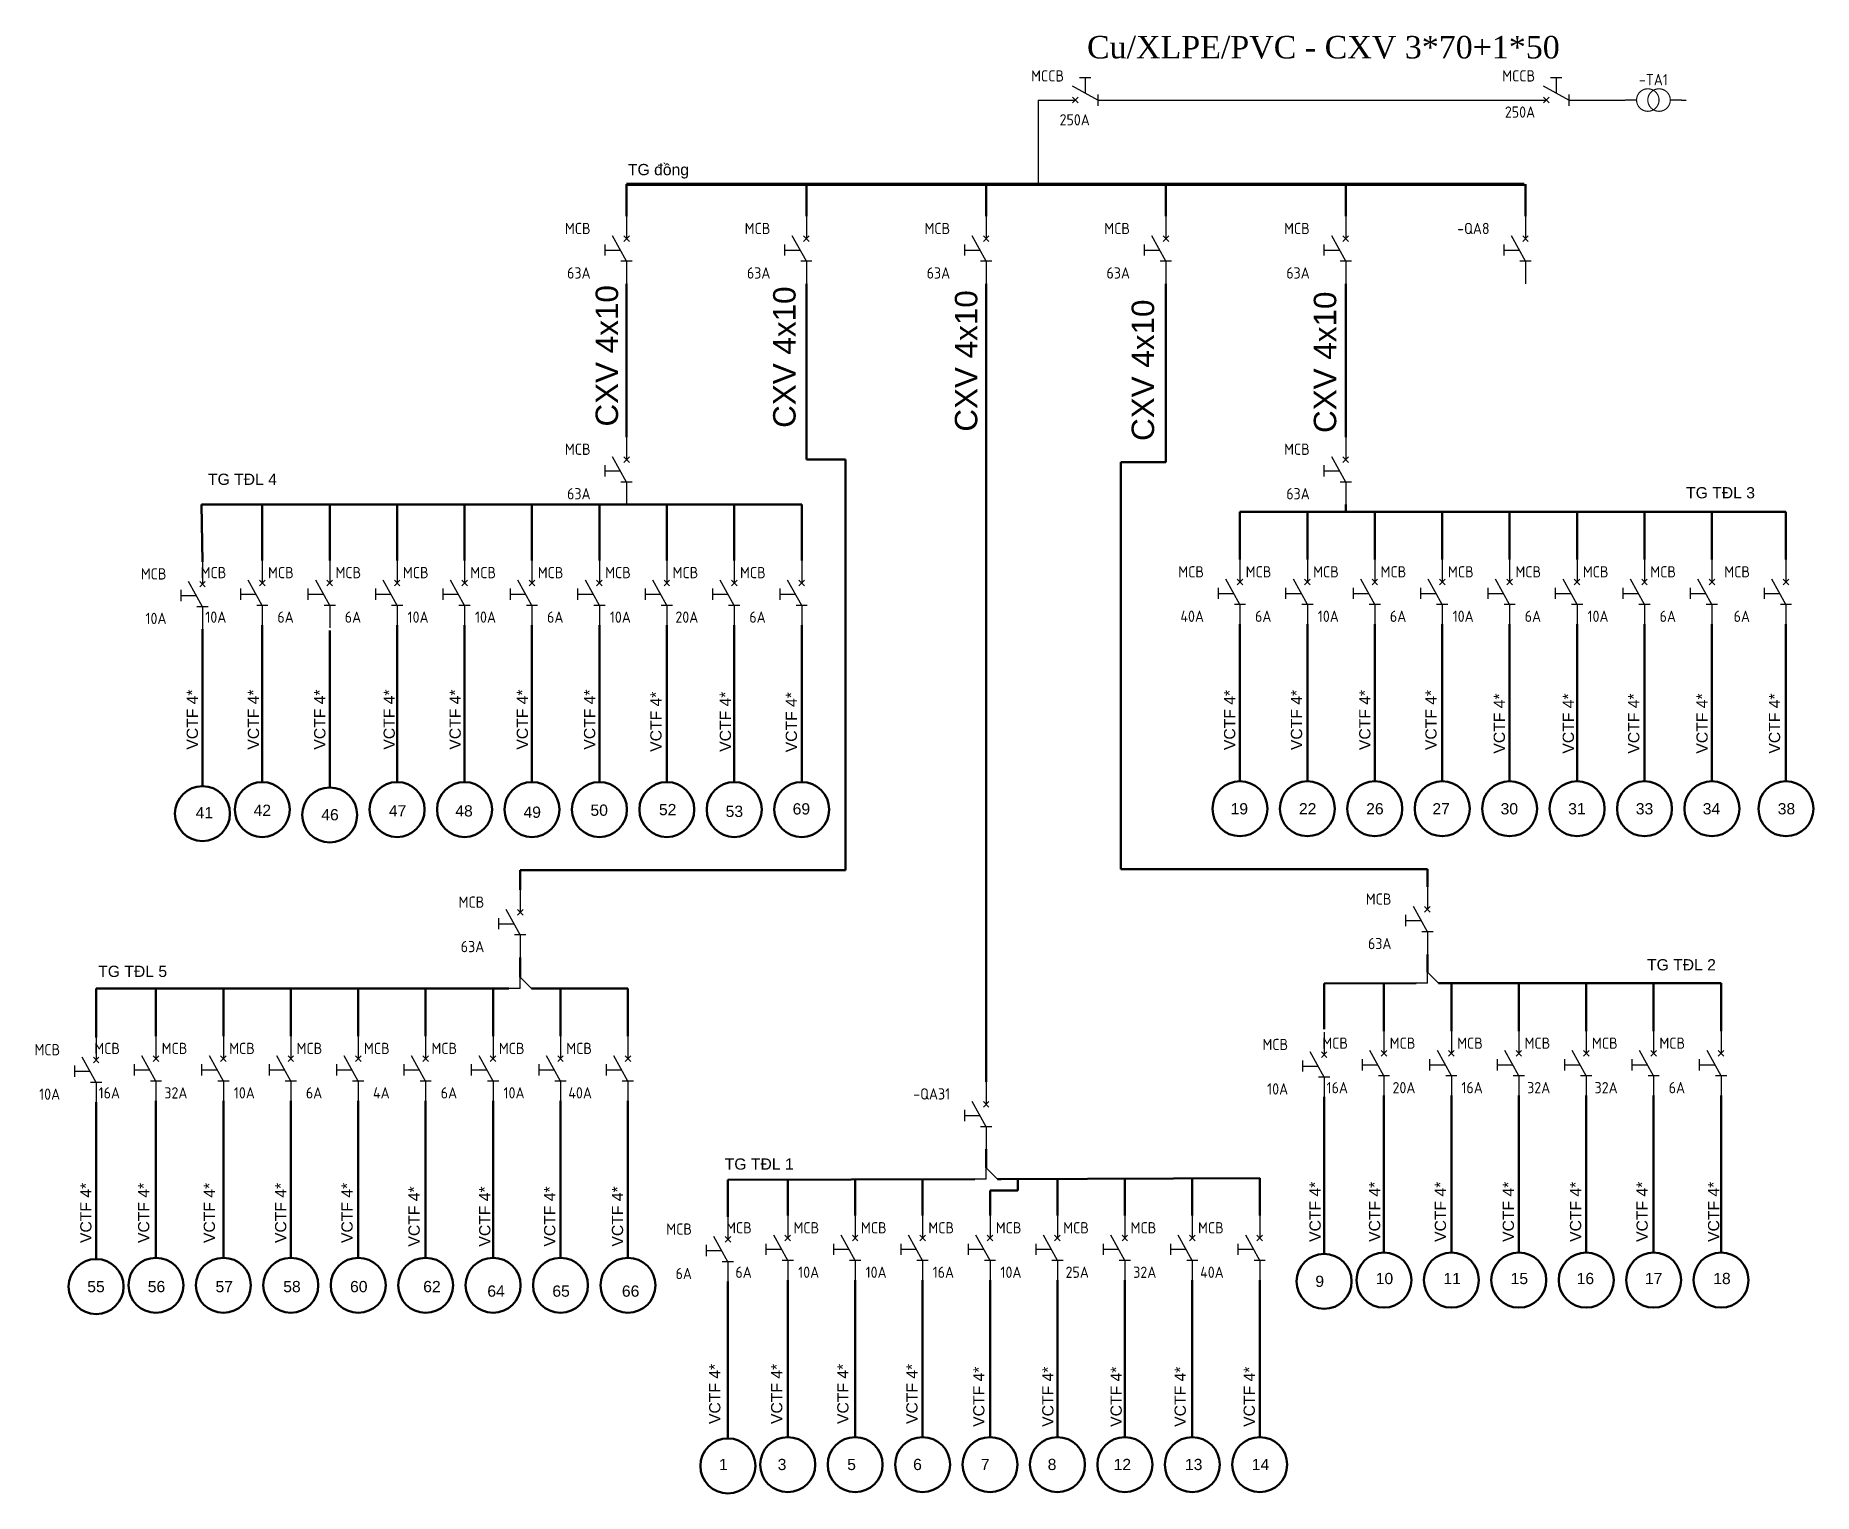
# Model space of a CAD drawing. Header units: millimetres. Extents: x 2278 to 3069, y 1339 to 1987.
import ezdxf
from ezdxf.enums import TextEntityAlignment as Align

# ---------------------------------------------------------------- set-up
doc = ezdxf.new("R2010")
doc.units = ezdxf.units.MM
for name, color, linetype in [('DESCCHILD', 20, 'Continuous'), ('MISC', 7, 'Continuous'), ('SYMS', 7, 'Continuous'), ('TAGS', 150, 'Continuous'), ('YEL_14_THHN', 2, 'Continuous')]:
    doc.layers.add(name, color=color, linetype=linetype)
doc.styles.get("Standard").update_dxf_attribs({"font": 'arial.ttf'})
doc.styles.add('WD_IEC', font='ISOCP2.shx', dxfattribs={"width": 0.9, "height": 4})

# ---------------------------------------------------------------- blocks, each defined once
blk = doc.blocks.new('HXF1T1_1-')
at = {"const_width": 0.25}
blk.add_lwpolyline([(-2.5, 0), (-5, 0)], dxfattribs=at)
blk.add_lwpolyline([(-2.5, 0, 1), (2.5, 0, 1)], format="xyb", close=True, dxfattribs=at)
blk.add_lwpolyline([(5, 0, -1), (0, 0, -1), (5, 0), (7.5, 0)], format="xyb", dxfattribs=at)
at = {"style": 'WD_IEC'}
for tag, p, height, flags in [('MFG', (7.32, 10.52), 1.5, 9), ('CAT', (7.32, 8.02), 1.5, 9), ('ASSYCODE', (7.43, 6.57), 1, 1), ('FAMILY', (7.43, 5.07), 1, 1), ('CATDESC', (7.43, 3.57), 1, 1), ('X4TERM01', (-5, 0), 0.32, 1), ('TERM02', (5.93, 0.5), 2, 8), ('WDTYPE', (7.44, 2.46), 1, 1), ('X1TERM02', (7.5, 0), 0.32, 1)]:
    blk.add_attdef(tag, p, '', height=height, dxfattribs=dict(at, flags=flags))
for tag, p in [('INST', (1.25, 9.17)), ('LOC', (1.25, 6.2)), ('TAG1', (1.25, 3.28)), ('DESC1', (1.25, -9.12)), ('DESC2', (1.25, -12.62)), ('DESC3', (1.25, -16.12))]:
    blk.add_attdef(tag, text='', height=2.5, dxfattribs=at).set_placement(p, align=Align.CENTER)
at = {"style": 'WD_IEC', "flags": 8}
blk.add_attdef('TERM01', text='', height=2, dxfattribs=at).set_placement((-4.22, 0.5), align=Align.RIGHT)
at = {"style": 'WD_IEC'}
blk.add_attdef('RATING1', text='', height=2.5, dxfattribs=at).set_placement((-0.55, -6.09), align=Align.RIGHT)
at = {"lineweight": 15, "style": 'WD_IEC'}
blk.add_attdef('RATING2', (1.95, -6.09), '', height=2.5, dxfattribs=at)
blk = doc.blocks.new('HCB11Q53')
for p, q in [((-1.56, 5), (0.94, 5)), ((-0.31, 5), (-0.31, 1.56)), ((-7.5, 0), (-2.5, 0)), ((2.5, 0), (-3.13, 3.12)), ((-1.88, 0.62), (-3.13, -0.62)), ((-1.88, -0.62), (-3.13, 0.62)), ((2.5, 1.25), (2.5, -1.25)), ((2.5, 0), (7.5, 0))]:
    blk.add_line(p, q)
at = {"style": 'WD_IEC'}
for tag, p in [('INST', (-5, 11.17)), ('LOC', (-5, 7.74)), ('TAG1', (-5, 4.12)), ('RATING1', (-5, -3.92)), ('DESC1', (-5, -11.42)), ('DESC2', (-5, -15.12)), ('DESC3', (-5, -18.83))]:
    blk.add_attdef(tag, text='', height=2.5, dxfattribs=at).set_placement(p, align=Align.RIGHT)
for tag, p, height, flags in [('MFG', (4.92, 12.12), 1.5, 9), ('CAT', (4.92, 9.62), 1.5, 9), ('X2LINK', (-0.31, 5.82), 0.32, 1), ('X4TERM01', (-7.5, 0), 0.32, 1), ('TERM01', (-7.5, 1), 2, 8), ('X8LINK', (-0.32, 0.01), 0.32, 1), ('X1TERM02', (7.5, 0), 0.32, 1), ('ASSYCODE', (3.76, -2.75), 1, 1), ('FAMILY', (3.76, -4.25), 1, 1), ('CATDESC', (3.76, -5.75), 1, 1)]:
    blk.add_attdef(tag, p, '', height=height, dxfattribs=dict(at, flags=flags))
at = {"style": 'WD_IEC', "flags": 8}
blk.add_attdef('TERM02', text='', height=2, dxfattribs=at).set_placement((7.5, 1), align=Align.RIGHT)
at = {"lineweight": 15, "style": 'WD_IEC'}
blk.add_attdef('XREF', text='', height=2.5, dxfattribs=at).set_placement((-5, -7.67), align=Align.RIGHT)
blk = doc.blocks.new('VCB11Q53')
for p, q in [((0, 7.5), (0, 2.5)), ((-4.84, 1.25), (-4.84, -1.25)), ((0, -2.5), (-3.12, 3.13)), ((0.62, 1.88), (-0.62, 3.13)), ((-0.62, 1.88), (0.62, 3.13)), ((-4.84, 0), (-1.4, 0)), ((1.25, -2.5), (-1.25, -2.5)), ((0, -2.5), (0, -7.5))]:
    blk.add_line(p, q)
at = {"style": 'WD_IEC'}
for tag, p in [('INST', (-8, 9.54)), ('LOC', (-8, 6.54)), ('TAG1', (-8, 3.54)), ('RATING1', (-8, -6.35)), ('DESC1', (-8, -12.35)), ('DESC2', (-8, -15.35)), ('DESC3', (-8, -18.35))]:
    blk.add_attdef(tag, text='', height=2.5, dxfattribs=at).set_placement(p, align=Align.RIGHT)
at = {"style": 'WD_IEC', "flags": 1}
for tag, p, height in [('MFG', (2.75, 6.5), 1.5), ('X2TERM01', (0, 7.5), 0.32), ('CAT', (2.75, 4), 1.5), ('X4LINK', (-5, 0), 0.32), ('X1LINK', (0, 0), 0.32), ('X8TERM02', (0, -7.5), 0.32), ('ASSYCODE', (1, -9), 1), ('FAMILY', (1, -10.5), 1), ('CATDESC', (1, -12), 1), ('CONTACT', (1, -13.5), 1), ('COMMON', (2.25, -14.75), 1)]:
    blk.add_attdef(tag, p, '', height=height, dxfattribs=at)
at = {"style": 'WD_IEC'}
blk.add_attdef('TERM01', text='', height=2, rotation=90, dxfattribs=at).set_placement((-1, 7.5), align=Align.RIGHT)
blk.add_attdef('TERM02', (-1, -7.5), '', height=2, rotation=90, dxfattribs=at)
at = {"lineweight": 15, "style": 'WD_IEC'}
blk.add_attdef('XREF', text='', height=2.5, dxfattribs=at).set_placement((-8, -9.35), align=Align.RIGHT)
blk = doc.blocks.new('VT0_124')
for p, q in [((0, 0), (-2.5, 0)), ((0, 0), (0, 2.5)), ((0, 2.5), (2.5, 0))]:
    blk.add_line(p, q)
at = {"style": 'WD_IEC', "flags": 1}
for tag, p in [('X4TERM01', (-2.5, 0)), ('X2TERM01', (0, 2.5)), ('WDWSEQ', (1.6, 1.48)), ('X1TERM01', (2.5, 0))]:
    blk.add_attdef(tag, p, '', height=0.4, dxfattribs=at)

msp = doc.modelspace()

# ---------------------------------------------------------------- linework, layer by layer
at = {"lineweight": 50}
for p, q in [((2540.82, 1921.13), (2540.82, 1906.85)), ((2620.82, 1906.85), (2620.82, 1921.13)), ((2700.82, 1906.85), (2700.82, 1921.13)), ((2780.82, 1906.85), (2780.82, 1921.13)), ((2860.82, 1906.85), (2860.82, 1921.13)), ((2940.82, 1906.85), (2940.82, 1921.13)), ((2540.82, 1778.66), (2351.66, 1778.66)), ((2351.66, 1778.66), (2352.12, 1753.22)), ((2378.74, 1753.79), (2378.74, 1778.66)), ((2408.74, 1753.79), (2408.74, 1778.66)), ((2438.74, 1753.79), (2438.74, 1778.66)), ((2468.74, 1753.79), (2468.74, 1778.66)), ((2498.74, 1753.79), (2498.74, 1778.66)), ((2528.74, 1753.79), (2528.74, 1778.66)), ((2540.82, 1778.66), (2618.74, 1778.66)), ((2558.74, 1753.79), (2558.74, 1778.66)), ((2588.74, 1753.79), (2588.74, 1778.66)), ((2618.74, 1778.66), (2618.74, 1753.79)), ((2860.82, 1775.36), (2813.75, 1775.36)), ((2813.75, 1775.36), (2813.75, 1754.15)), ((2843.75, 1754.15), (2843.75, 1775.36)), ((2860.82, 1775.36), (3056.69, 1775.36)), ((2873.75, 1754.15), (2873.75, 1775.36)), ((2903.75, 1754.15), (2903.75, 1775.36)), ((2933.75, 1754.15), (2933.75, 1775.36)), ((2963.75, 1754.15), (2963.75, 1775.36)), ((2993.75, 1754.15), (2993.75, 1775.36)), ((3023.75, 1754.15), (3023.75, 1775.36)), ((3056.69, 1775.36), (3056.69, 1754.14)), ((2378.74, 1725.05), (2378.74, 1655.24)), ((2438.74, 1725.05), (2438.74, 1655.24)), ((2468.74, 1725.05), (2468.74, 1655.24)), ((2498.74, 1725.05), (2498.74, 1655.24)), ((2528.74, 1725.05), (2528.74, 1655.24)), ((2558.74, 1725.05), (2558.74, 1655.24)), ((2588.74, 1725.05), (2588.74, 1655.24)), ((2618.74, 1725.05), (2618.74, 1655.24)), ((2813.75, 1725.41), (2813.75, 1655.6)), ((2843.75, 1725.41), (2843.75, 1655.6)), ((2873.75, 1725.41), (2873.75, 1655.6)), ((2903.75, 1725.41), (2903.75, 1655.6)), ((2933.75, 1725.41), (2933.75, 1655.6)), ((2963.75, 1725.41), (2963.75, 1655.6)), ((2993.75, 1725.41), (2993.75, 1655.6)), ((3023.75, 1725.41), (3023.75, 1655.6)), ((3056.69, 1725.41), (3056.69, 1655.6)), ((2352.12, 1723.22), (2352.12, 1653.41)), ((2352.12, 1723.22), (2352.12, 1653.41)), ((2408.74, 1722.62), (2408.74, 1652.81)), ((2488.51, 1563.38), (2304.81, 1563.38)), ((2304.81, 1563.38), (2304.81, 1541.6)), ((2331.43, 1542.17), (2331.43, 1563.38)), ((2361.43, 1542.17), (2361.43, 1563.38)), ((2391.43, 1542.17), (2391.43, 1563.38)), ((2421.43, 1542.17), (2421.43, 1563.38)), ((2451.43, 1542.17), (2451.43, 1563.38)), ((2481.43, 1542.17), (2481.43, 1563.38)), ((2498.51, 1563.38), (2541.43, 1563.38)), ((2511.43, 1542.17), (2511.43, 1563.38)), ((2541.43, 1563.38), (2541.43, 1542.17)), ((2892.16, 1565.7), (2851.2, 1565.59)), ((2851.2, 1565.59), (2851.2, 1545.33)), ((2877.82, 1544.49), (2877.77, 1565.66)), ((2902.16, 1565.7), (3027.82, 1565.7)), ((2907.82, 1544.49), (2907.82, 1565.7)), ((2937.82, 1544.49), (2937.82, 1565.7)), ((2967.82, 1544.49), (2967.82, 1565.7)), ((2997.82, 1544.49), (2997.82, 1565.7)), ((3027.82, 1565.7), (3027.82, 1544.49)), ((2304.81, 1512.87), (2304.81, 1443.06)), ((2331.43, 1513.44), (2331.43, 1443.63)), ((2361.43, 1513.44), (2361.43, 1443.63)), ((2391.43, 1513.44), (2391.43, 1443.63)), ((2421.43, 1513.44), (2421.43, 1443.63)), ((2451.43, 1513.44), (2451.43, 1443.63)), ((2481.43, 1513.44), (2481.43, 1443.63)), ((2511.43, 1513.44), (2511.43, 1443.63)), ((2541.43, 1513.44), (2541.43, 1443.63)), ((2851.2, 1515.19), (2851.2, 1445.38)), ((2877.82, 1515.76), (2877.82, 1445.95)), ((2907.82, 1515.76), (2907.82, 1445.95)), ((2937.82, 1515.76), (2937.82, 1445.95)), ((2967.82, 1515.76), (2967.82, 1445.95)), ((2997.82, 1515.76), (2997.82, 1445.95)), ((3027.82, 1515.76), (3027.82, 1445.95)), ((2695.82, 1478.61), (2585.92, 1478.24)), ((2585.92, 1478.24), (2585.92, 1461.83)), ((2612.54, 1462.39), (2612.54, 1478.33)), ((2642.54, 1462.39), (2642.49, 1478.42)), ((2672.54, 1462.39), (2672.54, 1478.52)), ((2702.54, 1462.39), (2702.54, 1473.61)), ((2702.54, 1473.61), (2714.98, 1473.61)), ((2705.82, 1478.61), (2707.54, 1478.61)), ((2707.54, 1478.61), (2822.54, 1478.99)), ((2714.98, 1473.61), (2714.96, 1478.63)), ((2732.54, 1462.39), (2732.54, 1478.71)), ((2762.54, 1462.39), (2762.49, 1478.8)), ((2792.54, 1462.39), (2792.49, 1478.9)), ((2822.54, 1478.99), (2822.54, 1462.39)), ((2585.92, 1433.09), (2585.92, 1363.28)), ((2612.54, 1433.66), (2612.54, 1363.85)), ((2642.54, 1433.66), (2642.54, 1363.85)), ((2672.54, 1433.66), (2672.54, 1363.85)), ((2702.54, 1433.66), (2702.54, 1363.85)), ((2732.54, 1433.66), (2732.54, 1363.85)), ((2762.54, 1433.66), (2762.54, 1363.85)), ((2792.54, 1433.66), (2792.54, 1363.85)), ((2822.54, 1433.66), (2822.54, 1363.85))]:
    msp.add_line(p, q, dxfattribs=at)
for centre in [(2352.12, 1641.18), (2352.12, 1641.18), (2378.74, 1643.01), (2438.74, 1643.01), (2468.74, 1643.01), (2498.74, 1643.01), (2528.74, 1643.01), (2558.74, 1643.01), (2588.74, 1643.01), (2618.74, 1643.01), (2813.75, 1643.37), (2843.75, 1643.37), (2873.75, 1643.37), (2903.75, 1643.37), (2933.75, 1643.37), (2963.75, 1643.37), (2993.75, 1643.37), (3023.75, 1643.37), (3056.69, 1643.37), (2408.74, 1640.57), (2304.81, 1430.83), (2331.43, 1431.39), (2361.43, 1431.39), (2391.43, 1431.39), (2421.43, 1431.39), (2451.43, 1431.39), (2481.43, 1431.39), (2511.43, 1431.39), (2541.43, 1431.39), (2851.2, 1433.14), (2877.82, 1433.71), (2907.82, 1433.71), (2937.82, 1433.71), (2967.82, 1433.71), (2997.82, 1433.71), (3027.82, 1433.71), (2585.92, 1351.05), (2612.54, 1351.62), (2642.54, 1351.62), (2672.54, 1351.62), (2702.54, 1351.62), (2732.54, 1351.62), (2762.54, 1351.62), (2792.54, 1351.62), (2822.54, 1351.62)]:
    msp.add_circle(centre, 12.23, dxfattribs=at)
at = {"layer": 'DESCCHILD', "lineweight": 211}
msp.add_line((2540.82, 1921.13), (2940.19, 1921.13), dxfattribs=at)
at = {"layer": 'YEL_14_THHN'}
for p, q in [((2723.92, 1958.56), (2730.48, 1958.56)), ((2723.92, 1958.56), (2723.92, 1921.13)), ((2760.48, 1958.56), (2940.09, 1958.56)), ((2970.09, 1958.56), (2985.22, 1958.56)), ((3010.22, 1958.56), (3012.25, 1958.56))]:
    msp.add_line(p, q, dxfattribs=at)
at = {"layer": 'YEL_14_THHN', "lineweight": 50}
for p, q in [((2540.82, 1876.85), (2540.82, 1808.66)), ((2620.82, 1876.85), (2620.82, 1798.66)), ((2700.82, 1876.85), (2700.82, 1521.91)), ((2780.82, 1876.85), (2780.82, 1797.45)), ((2860.82, 1876.85), (2860.82, 1808.66)), ((2620.82, 1798.66), (2638.27, 1798.66)), ((2638.27, 1798.66), (2638.27, 1616.07)), ((2780.82, 1797.45), (2760.75, 1797.45)), ((2760.75, 1797.45), (2760.75, 1616.48)), ((2860.82, 1778.66), (2860.82, 1775.36)), ((2638.27, 1616.07), (2493.51, 1616.07)), ((2493.51, 1616.07), (2493.51, 1607.23)), ((2760.75, 1616.48), (2897.16, 1616.48)), ((2897.16, 1616.48), (2897.16, 1608.59)), ((2493.51, 1577.23), (2493.51, 1568.38)), ((2897.16, 1578.59), (2897.16, 1570.7)), ((2700.82, 1491.91), (2700.82, 1483.61)), ((2700.82, 1483.61), (2700.82, 1483.61))]:
    msp.add_line(p, q, dxfattribs=at)

# ---------------------------------------------------------------- block references
at = {"lineweight": 50, "xscale": 2, "yscale": 2, "zscale": 2}
for p in [(2493.51, 1563.38), (2897.16, 1565.7), (2700.82, 1478.61)]:
    msp.add_blockref('VT0_124', p, dxfattribs=at)
at = {"layer": 'SYMS'}
ref = msp.add_blockref('HCB11Q53', (2745.48, 1958.56), dxfattribs=dict(at, xscale=2, yscale=2, zscale=2))
ref.add_attrib('TAG1', 'MCCB', dxfattribs={"layer": 'TAGS', "height": 5, "style": 'WD_IEC'}).set_placement((2735.48, 1966.81), align=Align.RIGHT)
ref.add_attrib('RATING1', '250A', dxfattribs={"layer": 'MISC', "height": 5, "style": 'WD_IEC'}).set_placement((2746.96, 1947.28), align=Align.RIGHT)
ref = msp.add_blockref('HCB11Q53', (2955.09, 1958.56), dxfattribs=dict(at, xscale=2, yscale=2, zscale=2))
ref.add_attrib('TAG1', 'MCCB', dxfattribs={"layer": 'TAGS', "height": 5, "style": 'WD_IEC'}).set_placement((2945.09, 1966.81), align=Align.RIGHT)
ref.add_attrib('RATING1', '250A', dxfattribs={"layer": 'MISC', "height": 5, "style": 'WD_IEC'}).set_placement((2945.09, 1950.72), align=Align.RIGHT)
ref = msp.add_blockref('HXF1T1_1-', (2995.22, 1958.56), dxfattribs=dict(at, xscale=2, yscale=2, zscale=2))
ref.add_attrib('TAG1', '-TA1', dxfattribs={"layer": 'TAGS', "height": 5, "style": 'WD_IEC'}).set_placement((2997.72, 1965.13), align=Align.CENTER)
at = {"layer": 'SYMS', "lineweight": 50}
ref = msp.add_blockref('VCB11Q53', (2540.82, 1891.85), dxfattribs=dict(at, xscale=2, yscale=2, zscale=2))
ref.add_attrib('RATING1', '63A', dxfattribs={"layer": 'MISC', "height": 5, "style": 'WD_IEC'}).set_placement((2524.82, 1879.15), align=Align.RIGHT)
ref.add_attrib('TAG1', 'MCB', dxfattribs={"layer": 'TAGS', "height": 5, "style": 'WD_IEC'}).set_placement((2524.82, 1898.94), align=Align.RIGHT)
ref = msp.add_blockref('VCB11Q53', (2620.82, 1891.85), dxfattribs=dict(at, xscale=2, yscale=2, zscale=2))
ref.add_attrib('RATING1', '63A', dxfattribs={"layer": 'MISC', "height": 5, "style": 'WD_IEC'}).set_placement((2604.82, 1879.15), align=Align.RIGHT)
ref.add_attrib('TAG1', 'MCB', dxfattribs={"layer": 'TAGS', "height": 5, "style": 'WD_IEC'}).set_placement((2604.82, 1898.94), align=Align.RIGHT)
ref = msp.add_blockref('VCB11Q53', (2700.82, 1891.85), dxfattribs=dict(at, xscale=2, yscale=2, zscale=2))
ref.add_attrib('RATING1', '63A', dxfattribs={"layer": 'MISC', "height": 5, "style": 'WD_IEC'}).set_placement((2684.82, 1879.15), align=Align.RIGHT)
ref.add_attrib('TAG1', 'MCB', dxfattribs={"layer": 'TAGS', "height": 5, "style": 'WD_IEC'}).set_placement((2684.82, 1898.94), align=Align.RIGHT)
ref = msp.add_blockref('VCB11Q53', (2780.82, 1891.85), dxfattribs=dict(at, xscale=2, yscale=2, zscale=2))
ref.add_attrib('RATING1', '63A', dxfattribs={"layer": 'MISC', "height": 5, "style": 'WD_IEC'}).set_placement((2764.82, 1879.15), align=Align.RIGHT)
ref.add_attrib('TAG1', 'MCB', dxfattribs={"layer": 'TAGS', "height": 5, "style": 'WD_IEC'}).set_placement((2764.82, 1898.94), align=Align.RIGHT)
ref = msp.add_blockref('VCB11Q53', (2860.82, 1891.85), dxfattribs=dict(at, xscale=2, yscale=2, zscale=2))
ref.add_attrib('RATING1', '63A', dxfattribs={"layer": 'MISC', "height": 5, "style": 'WD_IEC'}).set_placement((2844.82, 1879.15), align=Align.RIGHT)
ref.add_attrib('TAG1', 'MCB', dxfattribs={"layer": 'TAGS', "height": 5, "style": 'WD_IEC'}).set_placement((2844.82, 1898.94), align=Align.RIGHT)
ref = msp.add_blockref('VCB11Q53', (2940.82, 1891.85), dxfattribs=dict(at, xscale=2, yscale=2, zscale=2))
ref.add_attrib('TAG1', '-QA8', dxfattribs={"layer": 'TAGS', "height": 5, "style": 'WD_IEC'}).set_placement((2924.82, 1898.94), align=Align.RIGHT)
ref = msp.add_blockref('VCB11Q53', (2540.82, 1793.66), dxfattribs=dict(at, xscale=2, yscale=2, zscale=2))
ref.add_attrib('RATING1', '63A', dxfattribs={"layer": 'MISC', "height": 5, "style": 'WD_IEC'}).set_placement((2524.82, 1780.96), align=Align.RIGHT)
ref.add_attrib('TAG1', 'MCB', dxfattribs={"layer": 'TAGS', "height": 5, "style": 'WD_IEC'}).set_placement((2524.82, 1800.75), align=Align.RIGHT)
ref = msp.add_blockref('VCB11Q53', (2860.82, 1793.66), dxfattribs=dict(at, xscale=2, yscale=2, zscale=2))
ref.add_attrib('RATING1', '63A', dxfattribs={"layer": 'MISC', "height": 5, "style": 'WD_IEC'}).set_placement((2844.82, 1780.96), align=Align.RIGHT)
ref.add_attrib('TAG1', 'MCB', dxfattribs={"layer": 'TAGS', "height": 5, "style": 'WD_IEC'}).set_placement((2844.82, 1800.75), align=Align.RIGHT)
ref = msp.add_blockref('VCB11Q53', (2352.12, 1738.22), dxfattribs=dict(at, xscale=2, yscale=2, zscale=2))
ref.add_attrib('RATING1', '10A', dxfattribs={"layer": 'MISC', "height": 5, "style": 'WD_IEC'}).set_placement((2336.12, 1725.52), align=Align.RIGHT)
ref.add_attrib('TAG1', 'MCB', dxfattribs={"layer": 'TAGS', "height": 5, "style": 'WD_IEC'}).set_placement((2336.12, 1745.31), align=Align.RIGHT)
ref = msp.add_blockref('VCB11Q53', (2378.74, 1738.79), dxfattribs=dict(at, xscale=2, yscale=2, zscale=2))
ref.add_attrib('RATING1', '10A', dxfattribs={"layer": 'MISC', "height": 5, "style": 'WD_IEC'}).set_placement((2362.74, 1726.09), align=Align.RIGHT)
ref.add_attrib('TAG1', 'MCB', dxfattribs={"layer": 'TAGS', "height": 5, "style": 'WD_IEC'}).set_placement((2362.74, 1745.87), align=Align.RIGHT)
ref = msp.add_blockref('VCB11Q53', (2408.74, 1738.79), dxfattribs=dict(at, xscale=2, yscale=2, zscale=2))
ref.add_attrib('RATING1', '6A', dxfattribs={"layer": 'MISC', "height": 5, "style": 'WD_IEC'}).set_placement((2392.74, 1726.09), align=Align.RIGHT)
ref.add_attrib('TAG1', 'MCB', dxfattribs={"layer": 'TAGS', "height": 5, "style": 'WD_IEC'}).set_placement((2392.74, 1745.87), align=Align.RIGHT)
ref = msp.add_blockref('VCB11Q53', (2438.74, 1738.79), dxfattribs=dict(at, xscale=2, yscale=2, zscale=2))
ref.add_attrib('RATING1', '6A', dxfattribs={"layer": 'MISC', "height": 5, "style": 'WD_IEC'}).set_placement((2422.74, 1726.09), align=Align.RIGHT)
ref.add_attrib('TAG1', 'MCB', dxfattribs={"layer": 'TAGS', "height": 5, "style": 'WD_IEC'}).set_placement((2422.74, 1745.87), align=Align.RIGHT)
ref = msp.add_blockref('VCB11Q53', (2468.74, 1738.79), dxfattribs=dict(at, xscale=2, yscale=2, zscale=2))
ref.add_attrib('RATING1', '10A', dxfattribs={"layer": 'MISC', "height": 5, "style": 'WD_IEC'}).set_placement((2452.74, 1726.09), align=Align.RIGHT)
ref.add_attrib('TAG1', 'MCB', dxfattribs={"layer": 'TAGS', "height": 5, "style": 'WD_IEC'}).set_placement((2452.74, 1745.87), align=Align.RIGHT)
ref = msp.add_blockref('VCB11Q53', (2498.74, 1738.79), dxfattribs=dict(at, xscale=2, yscale=2, zscale=2))
ref.add_attrib('RATING1', '10A', dxfattribs={"layer": 'MISC', "height": 5, "style": 'WD_IEC'}).set_placement((2482.74, 1726.09), align=Align.RIGHT)
ref.add_attrib('TAG1', 'MCB', dxfattribs={"layer": 'TAGS', "height": 5, "style": 'WD_IEC'}).set_placement((2482.74, 1745.87), align=Align.RIGHT)
ref = msp.add_blockref('VCB11Q53', (2528.74, 1738.79), dxfattribs=dict(at, xscale=2, yscale=2, zscale=2))
ref.add_attrib('RATING1', '6A', dxfattribs={"layer": 'MISC', "height": 5, "style": 'WD_IEC'}).set_placement((2512.74, 1726.09), align=Align.RIGHT)
ref.add_attrib('TAG1', 'MCB', dxfattribs={"layer": 'TAGS', "height": 5, "style": 'WD_IEC'}).set_placement((2512.74, 1745.87), align=Align.RIGHT)
ref = msp.add_blockref('VCB11Q53', (2558.74, 1738.79), dxfattribs=dict(at, xscale=2, yscale=2, zscale=2))
ref.add_attrib('RATING1', '10A', dxfattribs={"layer": 'MISC', "height": 5, "style": 'WD_IEC'}).set_placement((2542.74, 1726.09), align=Align.RIGHT)
ref.add_attrib('TAG1', 'MCB', dxfattribs={"layer": 'TAGS', "height": 5, "style": 'WD_IEC'}).set_placement((2542.74, 1745.87), align=Align.RIGHT)
ref = msp.add_blockref('VCB11Q53', (2588.74, 1738.79), dxfattribs=dict(at, xscale=2, yscale=2, zscale=2))
ref.add_attrib('RATING1', '20A', dxfattribs={"layer": 'MISC', "height": 5, "style": 'WD_IEC'}).set_placement((2572.74, 1726.09), align=Align.RIGHT)
ref.add_attrib('TAG1', 'MCB', dxfattribs={"layer": 'TAGS', "height": 5, "style": 'WD_IEC'}).set_placement((2572.74, 1745.87), align=Align.RIGHT)
ref = msp.add_blockref('VCB11Q53', (2618.74, 1738.79), dxfattribs=dict(at, xscale=2, yscale=2, zscale=2))
ref.add_attrib('RATING1', '6A', dxfattribs={"layer": 'MISC', "height": 5, "style": 'WD_IEC'}).set_placement((2602.74, 1726.09), align=Align.RIGHT)
ref.add_attrib('TAG1', 'MCB', dxfattribs={"layer": 'TAGS', "height": 5, "style": 'WD_IEC'}).set_placement((2602.74, 1745.87), align=Align.RIGHT)
ref = msp.add_blockref('VCB11Q53', (2813.75, 1739.15), dxfattribs=dict(at, xscale=2, yscale=2, zscale=2))
ref.add_attrib('RATING1', '40A', dxfattribs={"layer": 'MISC', "height": 5, "style": 'WD_IEC'}).set_placement((2797.75, 1726.45), align=Align.RIGHT)
ref.add_attrib('TAG1', 'MCB', dxfattribs={"layer": 'TAGS', "height": 5, "style": 'WD_IEC'}).set_placement((2797.75, 1746.23), align=Align.RIGHT)
ref = msp.add_blockref('VCB11Q53', (2843.75, 1739.15), dxfattribs=dict(at, xscale=2, yscale=2, zscale=2))
ref.add_attrib('RATING1', '6A', dxfattribs={"layer": 'MISC', "height": 5, "style": 'WD_IEC'}).set_placement((2827.75, 1726.45), align=Align.RIGHT)
ref.add_attrib('TAG1', 'MCB', dxfattribs={"layer": 'TAGS', "height": 5, "style": 'WD_IEC'}).set_placement((2827.75, 1746.23), align=Align.RIGHT)
ref = msp.add_blockref('VCB11Q53', (2873.75, 1739.15), dxfattribs=dict(at, xscale=2, yscale=2, zscale=2))
ref.add_attrib('RATING1', '10A', dxfattribs={"layer": 'MISC', "height": 5, "style": 'WD_IEC'}).set_placement((2857.75, 1726.45), align=Align.RIGHT)
ref.add_attrib('TAG1', 'MCB', dxfattribs={"layer": 'TAGS', "height": 5, "style": 'WD_IEC'}).set_placement((2857.75, 1746.23), align=Align.RIGHT)
ref = msp.add_blockref('VCB11Q53', (2903.75, 1739.15), dxfattribs=dict(at, xscale=2, yscale=2, zscale=2))
ref.add_attrib('RATING1', '6A', dxfattribs={"layer": 'MISC', "height": 5, "style": 'WD_IEC'}).set_placement((2887.75, 1726.45), align=Align.RIGHT)
ref.add_attrib('TAG1', 'MCB', dxfattribs={"layer": 'TAGS', "height": 5, "style": 'WD_IEC'}).set_placement((2887.75, 1746.23), align=Align.RIGHT)
ref = msp.add_blockref('VCB11Q53', (2933.75, 1739.15), dxfattribs=dict(at, xscale=2, yscale=2, zscale=2))
ref.add_attrib('RATING1', '10A', dxfattribs={"layer": 'MISC', "height": 5, "style": 'WD_IEC'}).set_placement((2917.75, 1726.45), align=Align.RIGHT)
ref.add_attrib('TAG1', 'MCB', dxfattribs={"layer": 'TAGS', "height": 5, "style": 'WD_IEC'}).set_placement((2917.75, 1746.23), align=Align.RIGHT)
ref = msp.add_blockref('VCB11Q53', (2963.75, 1739.15), dxfattribs=dict(at, xscale=2, yscale=2, zscale=2))
ref.add_attrib('RATING1', '6A', dxfattribs={"layer": 'MISC', "height": 5, "style": 'WD_IEC'}).set_placement((2947.75, 1726.45), align=Align.RIGHT)
ref.add_attrib('TAG1', 'MCB', dxfattribs={"layer": 'TAGS', "height": 5, "style": 'WD_IEC'}).set_placement((2947.75, 1746.23), align=Align.RIGHT)
ref = msp.add_blockref('VCB11Q53', (2993.75, 1739.15), dxfattribs=dict(at, xscale=2, yscale=2, zscale=2))
ref.add_attrib('RATING1', '10A', dxfattribs={"layer": 'MISC', "height": 5, "style": 'WD_IEC'}).set_placement((2977.75, 1726.45), align=Align.RIGHT)
ref.add_attrib('TAG1', 'MCB', dxfattribs={"layer": 'TAGS', "height": 5, "style": 'WD_IEC'}).set_placement((2977.75, 1746.23), align=Align.RIGHT)
ref = msp.add_blockref('VCB11Q53', (3023.75, 1739.15), dxfattribs=dict(at, xscale=2, yscale=2, zscale=2))
ref.add_attrib('RATING1', '6A', dxfattribs={"layer": 'MISC', "height": 5, "style": 'WD_IEC'}).set_placement((3007.75, 1726.45), align=Align.RIGHT)
ref.add_attrib('TAG1', 'MCB', dxfattribs={"layer": 'TAGS', "height": 5, "style": 'WD_IEC'}).set_placement((3007.75, 1746.23), align=Align.RIGHT)
ref = msp.add_blockref('VCB11Q53', (3056.69, 1739.14), dxfattribs=dict(at, xscale=2, yscale=2, zscale=2))
ref.add_attrib('RATING1', '6A', dxfattribs={"layer": 'MISC', "height": 5, "style": 'WD_IEC'}).set_placement((3040.69, 1726.44), align=Align.RIGHT)
ref.add_attrib('TAG1', 'MCB', dxfattribs={"layer": 'TAGS', "height": 5, "style": 'WD_IEC'}).set_placement((3040.69, 1746.23), align=Align.RIGHT)
ref = msp.add_blockref('VCB11Q53', (2493.51, 1592.23), dxfattribs=dict(at, xscale=2, yscale=2, zscale=2))
ref.add_attrib('RATING1', '63A', dxfattribs={"layer": 'MISC', "height": 5, "style": 'WD_IEC'}).set_placement((2477.51, 1579.53), align=Align.RIGHT)
ref.add_attrib('TAG1', 'MCB', dxfattribs={"layer": 'TAGS', "height": 5, "style": 'WD_IEC'}).set_placement((2477.51, 1599.31), align=Align.RIGHT)
ref = msp.add_blockref('VCB11Q53', (2897.16, 1593.59), dxfattribs=dict(at, xscale=2, yscale=2, zscale=2))
ref.add_attrib('RATING1', '63A', dxfattribs={"layer": 'MISC', "height": 5, "style": 'WD_IEC'}).set_placement((2881.16, 1580.89), align=Align.RIGHT)
ref.add_attrib('TAG1', 'MCB', dxfattribs={"layer": 'TAGS', "height": 5, "style": 'WD_IEC'}).set_placement((2881.16, 1600.68), align=Align.RIGHT)
ref = msp.add_blockref('VCB11Q53', (2851.2, 1528.92), dxfattribs=dict(at, xscale=2, yscale=2, zscale=2))
ref.add_attrib('RATING1', '10A', dxfattribs={"layer": 'MISC', "height": 5, "style": 'WD_IEC'}).set_placement((2835.2, 1516.22), align=Align.RIGHT)
ref.add_attrib('TAG1', 'MCB', dxfattribs={"layer": 'TAGS', "height": 5, "style": 'WD_IEC'}).set_placement((2835.2, 1536.01), align=Align.RIGHT)
ref = msp.add_blockref('VCB11Q53', (2877.82, 1529.49), dxfattribs=dict(at, xscale=2, yscale=2, zscale=2))
ref.add_attrib('RATING1', '16A', dxfattribs={"layer": 'MISC', "height": 5, "style": 'WD_IEC'}).set_placement((2861.82, 1516.79), align=Align.RIGHT)
ref.add_attrib('TAG1', 'MCB', dxfattribs={"layer": 'TAGS', "height": 5, "style": 'WD_IEC'}).set_placement((2861.82, 1536.58), align=Align.RIGHT)
ref = msp.add_blockref('VCB11Q53', (2907.82, 1529.49), dxfattribs=dict(at, xscale=2, yscale=2, zscale=2))
ref.add_attrib('RATING1', '20A', dxfattribs={"layer": 'MISC', "height": 5, "style": 'WD_IEC'}).set_placement((2891.82, 1516.79), align=Align.RIGHT)
ref.add_attrib('TAG1', 'MCB', dxfattribs={"layer": 'TAGS', "height": 5, "style": 'WD_IEC'}).set_placement((2891.82, 1536.58), align=Align.RIGHT)
ref = msp.add_blockref('VCB11Q53', (2937.82, 1529.49), dxfattribs=dict(at, xscale=2, yscale=2, zscale=2))
ref.add_attrib('RATING1', '16A', dxfattribs={"layer": 'MISC', "height": 5, "style": 'WD_IEC'}).set_placement((2921.82, 1516.79), align=Align.RIGHT)
ref.add_attrib('TAG1', 'MCB', dxfattribs={"layer": 'TAGS', "height": 5, "style": 'WD_IEC'}).set_placement((2921.82, 1536.58), align=Align.RIGHT)
ref = msp.add_blockref('VCB11Q53', (2967.82, 1529.49), dxfattribs=dict(at, xscale=2, yscale=2, zscale=2))
ref.add_attrib('RATING1', '32A', dxfattribs={"layer": 'MISC', "height": 5, "style": 'WD_IEC'}).set_placement((2951.82, 1516.79), align=Align.RIGHT)
ref.add_attrib('TAG1', 'MCB', dxfattribs={"layer": 'TAGS', "height": 5, "style": 'WD_IEC'}).set_placement((2951.82, 1536.58), align=Align.RIGHT)
ref = msp.add_blockref('VCB11Q53', (2997.82, 1529.49), dxfattribs=dict(at, xscale=2, yscale=2, zscale=2))
ref.add_attrib('RATING1', '32A', dxfattribs={"layer": 'MISC', "height": 5, "style": 'WD_IEC'}).set_placement((2981.82, 1516.79), align=Align.RIGHT)
ref.add_attrib('TAG1', 'MCB', dxfattribs={"layer": 'TAGS', "height": 5, "style": 'WD_IEC'}).set_placement((2981.82, 1536.58), align=Align.RIGHT)
ref = msp.add_blockref('VCB11Q53', (3027.82, 1529.49), dxfattribs=dict(at, xscale=2, yscale=2, zscale=2))
ref.add_attrib('RATING1', '6A', dxfattribs={"layer": 'MISC', "height": 5, "style": 'WD_IEC'}).set_placement((3011.82, 1516.79), align=Align.RIGHT)
ref.add_attrib('TAG1', 'MCB', dxfattribs={"layer": 'TAGS', "height": 5, "style": 'WD_IEC'}).set_placement((3011.82, 1536.58), align=Align.RIGHT)
ref = msp.add_blockref('VCB11Q53', (2304.81, 1526.6), dxfattribs=dict(at, xscale=2, yscale=2, zscale=2))
ref.add_attrib('RATING1', '10A', dxfattribs={"layer": 'MISC', "height": 5, "style": 'WD_IEC'}).set_placement((2288.81, 1513.9), align=Align.RIGHT)
ref.add_attrib('TAG1', 'MCB', dxfattribs={"layer": 'TAGS', "height": 5, "style": 'WD_IEC'}).set_placement((2288.81, 1533.69), align=Align.RIGHT)
ref = msp.add_blockref('VCB11Q53', (2331.43, 1527.17), dxfattribs=dict(at, xscale=2, yscale=2, zscale=2))
ref.add_attrib('RATING1', '16A', dxfattribs={"layer": 'MISC', "height": 5, "style": 'WD_IEC'}).set_placement((2315.43, 1514.47), align=Align.RIGHT)
ref.add_attrib('TAG1', 'MCB', dxfattribs={"layer": 'TAGS', "height": 5, "style": 'WD_IEC'}).set_placement((2315.43, 1534.26), align=Align.RIGHT)
ref = msp.add_blockref('VCB11Q53', (2361.43, 1527.17), dxfattribs=dict(at, xscale=2, yscale=2, zscale=2))
ref.add_attrib('RATING1', '32A', dxfattribs={"layer": 'MISC', "height": 5, "style": 'WD_IEC'}).set_placement((2345.43, 1514.47), align=Align.RIGHT)
ref.add_attrib('TAG1', 'MCB', dxfattribs={"layer": 'TAGS', "height": 5, "style": 'WD_IEC'}).set_placement((2345.43, 1534.26), align=Align.RIGHT)
ref = msp.add_blockref('VCB11Q53', (2391.43, 1527.17), dxfattribs=dict(at, xscale=2, yscale=2, zscale=2))
ref.add_attrib('RATING1', '10A', dxfattribs={"layer": 'MISC', "height": 5, "style": 'WD_IEC'}).set_placement((2375.43, 1514.47), align=Align.RIGHT)
ref.add_attrib('TAG1', 'MCB', dxfattribs={"layer": 'TAGS', "height": 5, "style": 'WD_IEC'}).set_placement((2375.43, 1534.26), align=Align.RIGHT)
ref = msp.add_blockref('VCB11Q53', (2421.43, 1527.17), dxfattribs=dict(at, xscale=2, yscale=2, zscale=2))
ref.add_attrib('RATING1', '6A', dxfattribs={"layer": 'MISC', "height": 5, "style": 'WD_IEC'}).set_placement((2405.43, 1514.47), align=Align.RIGHT)
ref.add_attrib('TAG1', 'MCB', dxfattribs={"layer": 'TAGS', "height": 5, "style": 'WD_IEC'}).set_placement((2405.43, 1534.26), align=Align.RIGHT)
ref = msp.add_blockref('VCB11Q53', (2451.43, 1527.17), dxfattribs=dict(at, xscale=2, yscale=2, zscale=2))
ref.add_attrib('RATING1', '4A', dxfattribs={"layer": 'MISC', "height": 5, "style": 'WD_IEC'}).set_placement((2435.43, 1514.47), align=Align.RIGHT)
ref.add_attrib('TAG1', 'MCB', dxfattribs={"layer": 'TAGS', "height": 5, "style": 'WD_IEC'}).set_placement((2435.43, 1534.26), align=Align.RIGHT)
ref = msp.add_blockref('VCB11Q53', (2481.43, 1527.17), dxfattribs=dict(at, xscale=2, yscale=2, zscale=2))
ref.add_attrib('RATING1', '6A', dxfattribs={"layer": 'MISC', "height": 5, "style": 'WD_IEC'}).set_placement((2465.43, 1514.47), align=Align.RIGHT)
ref.add_attrib('TAG1', 'MCB', dxfattribs={"layer": 'TAGS', "height": 5, "style": 'WD_IEC'}).set_placement((2465.43, 1534.26), align=Align.RIGHT)
ref = msp.add_blockref('VCB11Q53', (2511.43, 1527.17), dxfattribs=dict(at, xscale=2, yscale=2, zscale=2))
ref.add_attrib('RATING1', '10A', dxfattribs={"layer": 'MISC', "height": 5, "style": 'WD_IEC'}).set_placement((2495.43, 1514.47), align=Align.RIGHT)
ref.add_attrib('TAG1', 'MCB', dxfattribs={"layer": 'TAGS', "height": 5, "style": 'WD_IEC'}).set_placement((2495.43, 1534.26), align=Align.RIGHT)
ref = msp.add_blockref('VCB11Q53', (2541.43, 1527.17), dxfattribs=dict(at, xscale=2, yscale=2, zscale=2))
ref.add_attrib('RATING1', '40A', dxfattribs={"layer": 'MISC', "height": 5, "style": 'WD_IEC'}).set_placement((2525.43, 1514.47), align=Align.RIGHT)
ref.add_attrib('TAG1', 'MCB', dxfattribs={"layer": 'TAGS', "height": 5, "style": 'WD_IEC'}).set_placement((2525.43, 1534.26), align=Align.RIGHT)
ref = msp.add_blockref('VCB11Q53', (2700.82, 1506.91), dxfattribs=dict(at, xscale=2, yscale=2, zscale=2))
ref.add_attrib('TAG1', '-QA31', dxfattribs={"layer": 'TAGS', "height": 5, "style": 'WD_IEC'}).set_placement((2684.82, 1514), align=Align.RIGHT)
ref = msp.add_blockref('VCB11Q53', (2585.92, 1446.83), dxfattribs=dict(at, xscale=2, yscale=2, zscale=2))
ref.add_attrib('RATING1', '6A', dxfattribs={"layer": 'MISC', "height": 5, "style": 'WD_IEC'}).set_placement((2569.92, 1434.13), align=Align.RIGHT)
ref.add_attrib('TAG1', 'MCB', dxfattribs={"layer": 'TAGS', "height": 5, "style": 'WD_IEC'}).set_placement((2569.92, 1453.91), align=Align.RIGHT)
ref = msp.add_blockref('VCB11Q53', (2612.54, 1447.39), dxfattribs=dict(at, xscale=2, yscale=2, zscale=2))
ref.add_attrib('RATING1', '6A', dxfattribs={"layer": 'MISC', "height": 5, "style": 'WD_IEC'}).set_placement((2596.54, 1434.69), align=Align.RIGHT)
ref.add_attrib('TAG1', 'MCB', dxfattribs={"layer": 'TAGS', "height": 5, "style": 'WD_IEC'}).set_placement((2596.54, 1454.48), align=Align.RIGHT)
ref = msp.add_blockref('VCB11Q53', (2642.54, 1447.39), dxfattribs=dict(at, xscale=2, yscale=2, zscale=2))
ref.add_attrib('RATING1', '10A', dxfattribs={"layer": 'MISC', "height": 5, "style": 'WD_IEC'}).set_placement((2626.54, 1434.69), align=Align.RIGHT)
ref.add_attrib('TAG1', 'MCB', dxfattribs={"layer": 'TAGS', "height": 5, "style": 'WD_IEC'}).set_placement((2626.54, 1454.48), align=Align.RIGHT)
ref = msp.add_blockref('VCB11Q53', (2672.54, 1447.39), dxfattribs=dict(at, xscale=2, yscale=2, zscale=2))
ref.add_attrib('RATING1', '10A', dxfattribs={"layer": 'MISC', "height": 5, "style": 'WD_IEC'}).set_placement((2656.54, 1434.69), align=Align.RIGHT)
ref.add_attrib('TAG1', 'MCB', dxfattribs={"layer": 'TAGS', "height": 5, "style": 'WD_IEC'}).set_placement((2656.54, 1454.48), align=Align.RIGHT)
ref = msp.add_blockref('VCB11Q53', (2702.54, 1447.39), dxfattribs=dict(at, xscale=2, yscale=2, zscale=2))
ref.add_attrib('RATING1', '16A', dxfattribs={"layer": 'MISC', "height": 5, "style": 'WD_IEC'}).set_placement((2686.54, 1434.69), align=Align.RIGHT)
ref.add_attrib('TAG1', 'MCB', dxfattribs={"layer": 'TAGS', "height": 5, "style": 'WD_IEC'}).set_placement((2686.54, 1454.48), align=Align.RIGHT)
ref = msp.add_blockref('VCB11Q53', (2732.54, 1447.39), dxfattribs=dict(at, xscale=2, yscale=2, zscale=2))
ref.add_attrib('RATING1', '10A', dxfattribs={"layer": 'MISC', "height": 5, "style": 'WD_IEC'}).set_placement((2716.54, 1434.69), align=Align.RIGHT)
ref.add_attrib('TAG1', 'MCB', dxfattribs={"layer": 'TAGS', "height": 5, "style": 'WD_IEC'}).set_placement((2716.54, 1454.48), align=Align.RIGHT)
ref = msp.add_blockref('VCB11Q53', (2762.54, 1447.39), dxfattribs=dict(at, xscale=2, yscale=2, zscale=2))
ref.add_attrib('RATING1', '25A', dxfattribs={"layer": 'MISC', "height": 5, "style": 'WD_IEC'}).set_placement((2746.54, 1434.69), align=Align.RIGHT)
ref.add_attrib('TAG1', 'MCB', dxfattribs={"layer": 'TAGS', "height": 5, "style": 'WD_IEC'}).set_placement((2746.54, 1454.48), align=Align.RIGHT)
ref = msp.add_blockref('VCB11Q53', (2792.54, 1447.39), dxfattribs=dict(at, xscale=2, yscale=2, zscale=2))
ref.add_attrib('RATING1', '32A', dxfattribs={"layer": 'MISC', "height": 5, "style": 'WD_IEC'}).set_placement((2776.54, 1434.69), align=Align.RIGHT)
ref.add_attrib('TAG1', 'MCB', dxfattribs={"layer": 'TAGS', "height": 5, "style": 'WD_IEC'}).set_placement((2776.54, 1454.48), align=Align.RIGHT)
ref = msp.add_blockref('VCB11Q53', (2822.54, 1447.39), dxfattribs=dict(at, xscale=2, yscale=2, zscale=2))
ref.add_attrib('RATING1', '40A', dxfattribs={"layer": 'MISC', "height": 5, "style": 'WD_IEC'}).set_placement((2806.54, 1434.69), align=Align.RIGHT)
ref.add_attrib('TAG1', 'MCB', dxfattribs={"layer": 'TAGS', "height": 5, "style": 'WD_IEC'}).set_placement((2806.54, 1454.48), align=Align.RIGHT)

# ---------------------------------------------------------------- texts
at = {"lineweight": 50, "attachment_point": 1}
for s, width, heights, insert, char_height in [('{\\fTimes New Roman|b0|i0|c0|p18;Cu/XLPE/PVC - CXV 3*70+1*50}', 219.9153, [25.24], (2745.69, 1987.08), 10), ('TG đồng', 72.8418, [0], (2541.43, 1930.14), 5), ('TG TĐL 4', 63.138, [0], (2354.57, 1792.39), 5), ('TG TĐL 3', 63.138, [0], (3012.25, 1786.4), 5), ('52', 14.9421, [0], (2555.23, 1645.48), 5), ('69', 14.9421, [0], (2614.72, 1645.79), 5), ('19', 14.9421, [0], (2809.59, 1645.84), 5), ('22', 14.9421, [0], (2839.99, 1645.84), 5), ('26', 14.9421, [0], (2869.92, 1645.84), 5), ('27', 14.9421, [0], (2899.38, 1645.84), 5), ('30', 14.9421, [0], (2929.72, 1645.84), 5), ('31', 14.9421, [0], (2959.8, 1645.84), 5), ('33', 14.9421, [0], (2989.89, 1645.84), 5), ('34', 14.9421, [0], (3019.66, 1645.84), 5), ('38', 14.9421, [0], (3053.03, 1645.84), 5), ('41', 14.9421, [0], (2349.11, 1644.11), 5), ('42', 14.9421, [0], (2374.87, 1645.17), 5), ('46', 14.9421, [5.02], (2404.98, 1643.19), 5), ('47', 14.9421, [0], (2435.05, 1644.9), 5), ('48', 14.9421, [0], (2464.62, 1644.9), 5), ('49', 14.9421, [0], (2494.96, 1644.32), 5), ('50^I', 14.9421, [0], (2524.75, 1645.21), 5), ('53', 14.9421, [0], (2584.9, 1644.7), 5), ('TG TĐL 2', 63.138, [0], (2994.86, 1576.45), 5), ('TG TĐL 5', 63.138, [0], (2305.73, 1573.53), 5), ('TG TĐL 1', 63.138, [0], (2584.5, 1487.82), 5), ('55', 14.9421, [0], (2300.86, 1433.32), 5), ('56', 14.9421, [0], (2327.78, 1433.32), 5), ('57', 14.9421, [0], (2357.92, 1433.32), 5), ('58', 14.9421, [0], (2388.06, 1433.32), 5), ('60', 14.9421, [0], (2417.79, 1433.32), 5), ('62', 14.9421, [0], (2450.34, 1433.32), 5), ('9', 14.9421, [0], (2847.29, 1435.66), 5), ('10', 14.9421, [0], (2874.16, 1436.91), 5), ('11', 14.9421, [0], (2904.3, 1436.91), 5), ('15', 14.9421, [0], (2934.18, 1436.91), 5), ('16', 14.9421, [0], (2963.56, 1436.91), 5), ('17', 14.9421, [0], (2993.95, 1436.91), 5), ('18', 14.9421, [0], (3024.34, 1436.91), 5), ('64', 14.9421, [0], (2478.87, 1431.31), 5), ('65', 14.9421, [0], (2507.8, 1431.31), 5), ('66', 14.9421, [0], (2538.74, 1431.31), 5), ('1', 14.9421, [0], (2581.94, 1354.2), 5), ('3', 14.9421, [0], (2608.06, 1354.2), 5), ('5', 14.9421, [0], (2639, 1354.2), 5), ('6', 14.9421, [0], (2668.33, 1354.2), 5), ('7', 14.9421, [0], (2698.47, 1354.2), 5), ('8', 14.9421, [0], (2728.2, 1354.2), 5), ('12', 14.9421, [0], (2757.54, 1354.2), 5), ('13', 14.9421, [0], (2789.28, 1354.2), 5), ('14', 14.9421, [0], (2819.02, 1354.2), 5)]:
    msp.add_mtext_dynamic_manual_height_columns(s, width=width, gutter_width=418.21, heights=heights, dxfattribs=dict(at, insert=insert, char_height=char_height))
at = {"lineweight": 50, "attachment_point": 1, "rotation": 90}
for s, width, heights, insert, char_height in [('CXV 4x10', 82.7032, [0], (2527.04, 1813.35), 10), ('CXV 4x10', 82.7032, [0], (2606.03, 1812.76), 10), ('CXV 4x10', 82.7032, [0], (2686.89, 1811.08), 10), ('CXV 4x10', 82.7032, [0], (2765.55, 1806.94), 10), ('CXV 4x10', 82.7032, [0], (2846.59, 1810.49), 10), ('VCTF 4*', 33.9136, [14.38], (2345.1, 1669.63), 5), ('VCTF 4*', 33.9136, [14.38], (2372.29, 1669.63), 5), ('VCTF 4*', 33.9136, [14.38], (2401.82, 1669.63), 5), ('VCTF 4*', 33.9136, [14.38], (2432.71, 1669.63), 5), ('VCTF 4*', 33.9136, [14.38], (2462.04, 1669.63), 5), ('VCTF 4*', 33.9136, [14.38], (2491.95, 1669.63), 5), ('VCTF 4*', 33.9136, [14.38], (2521.87, 1669.63), 5), ('VCTF 4*', 33.9136, [14.38], (2551.39, 1668.66), 5), ('VCTF 4*', 33.9136, [14.38], (2582.28, 1668.66), 5), ('VCTF 4*', 33.9136, [14.38], (2611.63, 1668.45), 5), ('VCTF 4*', 33.9136, [14.38], (2806.65, 1669.43), 5), ('VCTF 4*', 33.9136, [14.38], (2836.41, 1669.43), 5), ('VCTF 4*', 33.9136, [14.38], (2866.8, 1669.43), 5), ('VCTF 4*', 33.9136, [14.38], (2896.25, 1669.43), 5), ('VCTF 4*', 33.9136, [14.38], (2926.64, 1667.86), 5), ('VCTF 4*', 33.9136, [14.38], (2957.34, 1667.86), 5), ('VCTF 4*', 33.9136, [14.38], (2986.47, 1667.86), 5), ('VCTF 4*', 33.9136, [14.38], (3016.86, 1667.86), 5), ('VCTF 4*', 33.9136, [14.38], (3049.1, 1667.86), 5), ('VCTF 4*', 33.9136, [14.38], (2297.74, 1450.19), 5), ('VCTF 4*', 33.9136, [14.38], (2323.46, 1450.19), 5), ('VCTF 4*', 33.9136, [14.38], (2352.67, 1450.19), 5), ('VCTF 4*', 33.9136, [14.38], (2384.42, 1450.19), 5), ('VCTF 4*', 33.9136, [14.38], (2413.95, 1450.19), 5), ('VCTF 4*', 33.9136, [14.38], (2443.79, 1448.61), 5), ('VCTF 4*', 33.9136, [14.38], (2475.23, 1448.61), 5), ('VCTF 4*', 33.9136, [14.38], (2504.12, 1448.61), 5), ('VCTF 4*', 33.9136, [14.38], (2534.28, 1448.61), 5), ('VCTF 4*', 33.9136, [14.38], (2844.68, 1450.69), 5), ('VCTF 4*', 33.9136, [14.38], (2871.14, 1450.69), 5), ('VCTF 4*', 33.9136, [14.38], (2900.43, 1450.69), 5), ('VCTF 4*', 33.9136, [14.38], (2930.66, 1450.69), 5), ('VCTF 4*', 33.9136, [14.38], (2960.58, 1450.69), 5), ('VCTF 4*', 33.9136, [14.38], (2990.19, 1450.69), 5), ('VCTF 4*', 33.9136, [14.38], (3022, 1450.69), 5), ('VCTF 4*', 33.9136, [14.38], (2577.57, 1369.69), 5), ('VCTF 4*', 33.9136, [14.38], (2605.12, 1369.69), 5), ('VCTF 4*', 33.9136, [14.38], (2634.57, 1369.69), 5), ('VCTF 4*', 33.9136, [14.38], (2665.28, 1369.69), 5), ('VCTF 4*', 33.9136, [14.38], (2695.05, 1368.43), 5), ('VCTF 4*', 33.9136, [14.38], (2725.77, 1368.43), 5), ('VCTF 4*', 33.9136, [14.38], (2756.17, 1368.43), 5), ('VCTF 4*', 33.9136, [14.38], (2784.66, 1368.43), 5), ('VCTF 4*', 33.9136, [14.38], (2815.38, 1368.43), 5)]:
    msp.add_mtext_dynamic_manual_height_columns(s, width=width, gutter_width=418.21, heights=heights, dxfattribs=dict(at, insert=insert, char_height=char_height))

doc.saveas('drawing.dxf')
